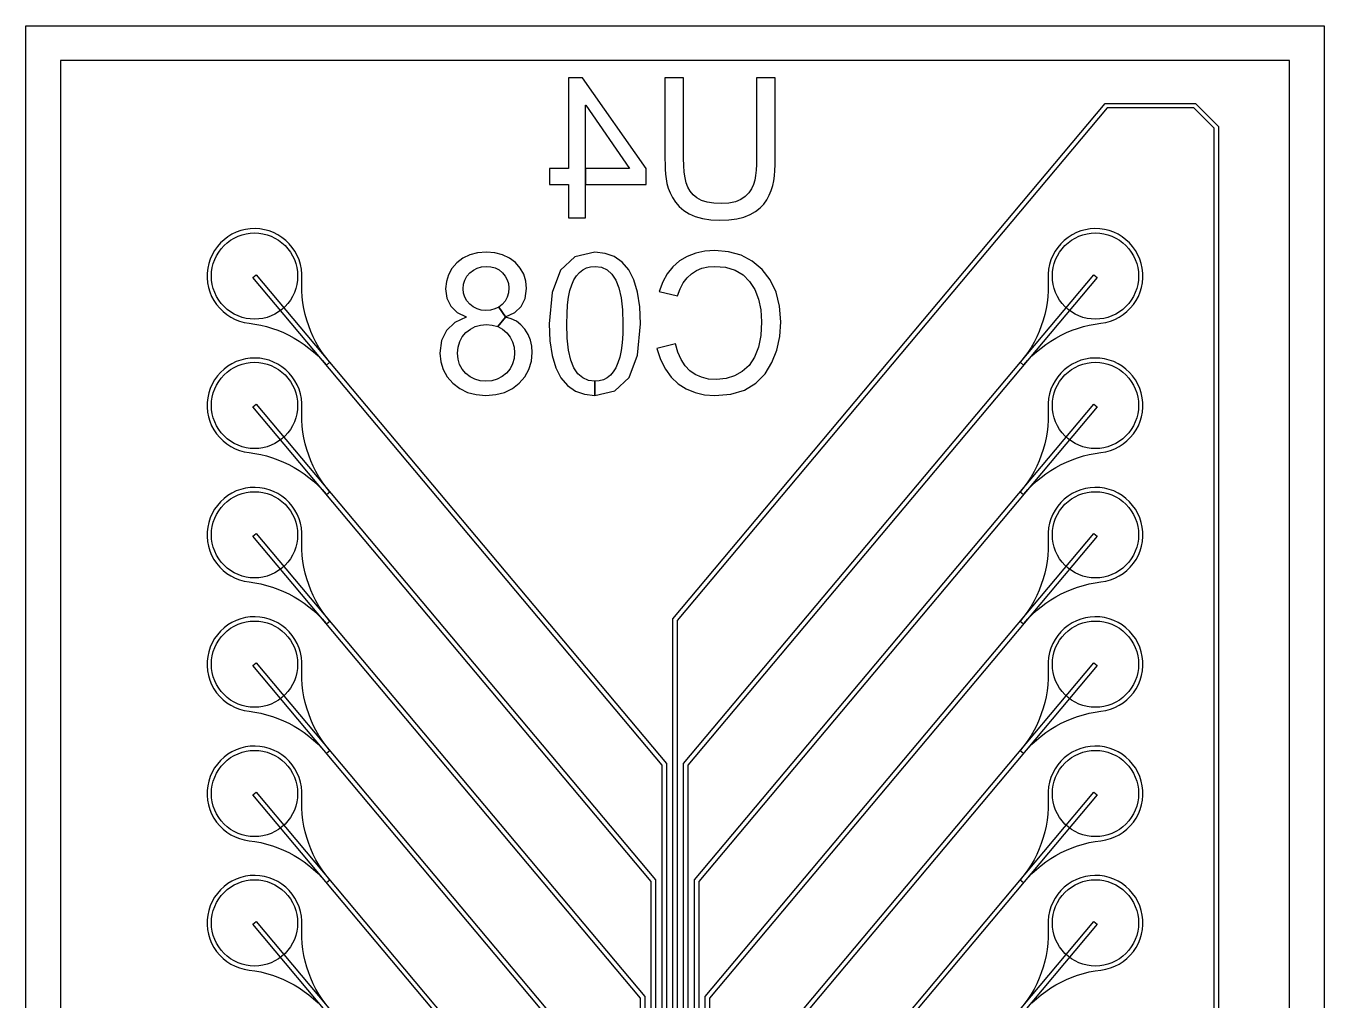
# Model space of a CAD drawing. Header units: metres. Extents: x -1805 to 1655, y -683 to 39617.
# Drawn here: x -1505 to 1505, y 37358 to 39617 of the extents above; entities that cross this region are included whole.
import ezdxf

# ---------------------------------------------------------------- set-up
doc = ezdxf.new("R2010")
doc.units = ezdxf.units.M
doc.layers.add('Etching', color=5, linetype='CONTINUOUS')
doc.layers.add('Metal', color=4, linetype='CONTINUOUS')

msp = doc.modelspace()

# ---------------------------------------------------------------- linework, layer by layer
at = {"layer": 'Etching'}
for points in [[(-1505, 32457.8), (-1505, 39616.5), (1505, 39616.5), (1505, 32452)], [(1425, 32386.5), (1425, 39536.5), (-1425, 39536.5), (-1425, 32386.5)]]:
    msp.add_lwpolyline(points, dxfattribs=at)
for points in [[(-891.9, 38981), (-897.7, 38973.1), (-904.3, 38965.8), (-911.6, 38959.2), (-919.4, 38953.4), (-927.9, 38948.3), (-936.7, 38944.1), (-946, 38940.8), (-955.5, 38938.4), (-965.2, 38937), (-975, 38936.5), (-984.8, 38937), (-994.5, 38938.4), (-1004, 38940.8), (-1013.3, 38944.1), (-1022.1, 38948.3), (-1030.6, 38953.4), (-1038.4, 38959.2), (-1045.7, 38965.8), (-1052.3, 38973.1), (-1058.1, 38981), (-1063.2, 38989.4), (-1067.4, 38998.2), (-1070.7, 39007.5), (-1073.1, 39017), (-1074.5, 39026.7), (-1075, 39036.5), (-1074.5, 39046.3), (-1073.1, 39056), (-1070.7, 39065.5), (-1067.4, 39074.8), (-1063.2, 39083.6), (-1058.1, 39092.1), (-1052.3, 39099.9), (-1045.7, 39107.2), (-1038.4, 39113.8), (-1030.6, 39119.7), (-1022.1, 39124.7), (-1013.3, 39128.9), (-1004, 39132.2), (-994.5, 39134.6), (-984.8, 39136), (-975, 39136.5), (-965.2, 39136), (-955.5, 39134.6), (-946, 39132.2), (-936.7, 39128.9), (-927.9, 39124.7), (-919.4, 39119.7), (-911.6, 39113.8), (-904.3, 39107.2), (-897.7, 39099.9), (-891.9, 39092.1), (-886.8, 39083.6), (-882.6, 39074.8), (-879.3, 39065.5), (-876.9, 39056), (-875.5, 39046.3), (-875, 39036.5), (-875.5, 39026.7), (-876.9, 39017), (-879.3, 39007.5), (-882.6, 38998.2), (-886.8, 38989.4), (-891.9, 38981)], [(1052.3, 38973.1), (1045.7, 38965.8), (1038.4, 38959.2), (1030.6, 38953.4), (1022.1, 38948.3), (1013.3, 38944.1), (1004, 38940.8), (994.5, 38938.4), (984.8, 38937), (975, 38936.5), (965.2, 38937), (955.5, 38938.4), (946, 38940.8), (936.7, 38944.1), (927.9, 38948.3), (919.4, 38953.4), (911.6, 38959.2), (904.3, 38965.8), (897.7, 38973.1), (891.9, 38981), (886.8, 38989.4), (882.6, 38998.2), (879.3, 39007.5), (876.9, 39017), (875.5, 39026.7), (875, 39036.5), (875.5, 39046.3), (876.9, 39056), (879.3, 39065.5), (882.6, 39074.8), (886.8, 39083.6), (891.9, 39092.1), (897.7, 39099.9), (904.3, 39107.2), (911.6, 39113.8), (919.4, 39119.7), (927.9, 39124.7), (936.7, 39128.9), (946, 39132.2), (955.5, 39134.6), (965.2, 39136), (975, 39136.5), (984.8, 39136), (994.5, 39134.6), (1004, 39132.2), (1013.3, 39128.9), (1022.1, 39124.7), (1030.6, 39119.7), (1038.4, 39113.8), (1045.7, 39107.2), (1052.3, 39099.9), (1058.1, 39092.1), (1063.2, 39083.6), (1067.4, 39074.8), (1070.7, 39065.5), (1073.1, 39056), (1074.5, 39046.3), (1075, 39036.5), (1074.5, 39026.7), (1073.1, 39017), (1070.7, 39007.5), (1067.4, 38998.2), (1063.2, 38989.4), (1058.1, 38981), (1052.3, 38973.1)], [(-891.9, 38681), (-897.7, 38673.1), (-904.3, 38665.8), (-911.6, 38659.2), (-919.4, 38653.4), (-927.9, 38648.3), (-936.7, 38644.1), (-946, 38640.8), (-955.5, 38638.4), (-965.2, 38637), (-975, 38636.5), (-984.8, 38637), (-994.5, 38638.4), (-1004, 38640.8), (-1013.3, 38644.1), (-1022.1, 38648.3), (-1030.6, 38653.4), (-1038.4, 38659.2), (-1045.7, 38665.8), (-1052.3, 38673.1), (-1058.1, 38681), (-1063.2, 38689.4), (-1067.4, 38698.2), (-1070.7, 38707.5), (-1073.1, 38717), (-1074.5, 38726.7), (-1075, 38736.5), (-1074.5, 38746.3), (-1073.1, 38756), (-1070.7, 38765.5), (-1067.4, 38774.8), (-1063.2, 38783.6), (-1058.1, 38792.1), (-1052.3, 38799.9), (-1045.7, 38807.2), (-1038.4, 38813.8), (-1030.6, 38819.7), (-1022.1, 38824.7), (-1013.3, 38828.9), (-1004, 38832.2), (-994.5, 38834.6), (-984.8, 38836), (-975, 38836.5), (-965.2, 38836), (-955.5, 38834.6), (-946, 38832.2), (-936.7, 38828.9), (-927.9, 38824.7), (-919.4, 38819.7), (-911.6, 38813.8), (-904.3, 38807.2), (-897.7, 38799.9), (-891.9, 38792.1), (-886.8, 38783.6), (-882.6, 38774.8), (-879.3, 38765.5), (-876.9, 38756), (-875.5, 38746.3), (-875, 38736.5), (-875.5, 38726.7), (-876.9, 38717), (-879.3, 38707.5), (-882.6, 38698.2), (-886.8, 38689.4), (-891.9, 38681)], [(1052.3, 38673.1), (1045.7, 38665.8), (1038.4, 38659.2), (1030.6, 38653.4), (1022.1, 38648.3), (1013.3, 38644.1), (1004, 38640.8), (994.5, 38638.4), (984.8, 38637), (975, 38636.5), (965.2, 38637), (955.5, 38638.4), (946, 38640.8), (936.7, 38644.1), (927.9, 38648.3), (919.4, 38653.4), (911.6, 38659.2), (904.3, 38665.8), (897.7, 38673.1), (891.9, 38681), (886.8, 38689.4), (882.6, 38698.2), (879.3, 38707.5), (876.9, 38717), (875.5, 38726.7), (875, 38736.5), (875.5, 38746.3), (876.9, 38756), (879.3, 38765.5), (882.6, 38774.8), (886.8, 38783.6), (891.9, 38792.1), (897.7, 38799.9), (904.3, 38807.2), (911.6, 38813.8), (919.4, 38819.7), (927.9, 38824.7), (936.7, 38828.9), (946, 38832.2), (955.5, 38834.6), (965.2, 38836), (975, 38836.5), (984.8, 38836), (994.5, 38834.6), (1004, 38832.2), (1013.3, 38828.9), (1022.1, 38824.7), (1030.6, 38819.7), (1038.4, 38813.8), (1045.7, 38807.2), (1052.3, 38799.9), (1058.1, 38792.1), (1063.2, 38783.6), (1067.4, 38774.8), (1070.7, 38765.5), (1073.1, 38756), (1074.5, 38746.3), (1075, 38736.5), (1074.5, 38726.7), (1073.1, 38717), (1070.7, 38707.5), (1067.4, 38698.2), (1063.2, 38689.4), (1058.1, 38681), (1052.3, 38673.1)], [(-891.9, 38381), (-897.7, 38373.1), (-904.3, 38365.8), (-911.6, 38359.2), (-919.4, 38353.4), (-927.9, 38348.3), (-936.7, 38344.1), (-946, 38340.8), (-955.5, 38338.4), (-965.2, 38337), (-975, 38336.5), (-984.8, 38337), (-994.5, 38338.4), (-1004, 38340.8), (-1013.3, 38344.1), (-1022.1, 38348.3), (-1030.6, 38353.4), (-1038.4, 38359.2), (-1045.7, 38365.8), (-1052.3, 38373.1), (-1058.1, 38381), (-1063.2, 38389.4), (-1067.4, 38398.2), (-1070.7, 38407.5), (-1073.1, 38417), (-1074.5, 38426.7), (-1075, 38436.5), (-1074.5, 38446.3), (-1073.1, 38456), (-1070.7, 38465.5), (-1067.4, 38474.8), (-1063.2, 38483.6), (-1058.1, 38492.1), (-1052.3, 38499.9), (-1045.7, 38507.2), (-1038.4, 38513.8), (-1030.6, 38519.7), (-1022.1, 38524.7), (-1013.3, 38528.9), (-1004, 38532.2), (-994.5, 38534.6), (-984.8, 38536), (-975, 38536.5), (-965.2, 38536), (-955.5, 38534.6), (-946, 38532.2), (-936.7, 38528.9), (-927.9, 38524.7), (-919.4, 38519.7), (-911.6, 38513.8), (-904.3, 38507.2), (-897.7, 38499.9), (-891.9, 38492.1), (-886.8, 38483.6), (-882.6, 38474.8), (-879.3, 38465.5), (-876.9, 38456), (-875.5, 38446.3), (-875, 38436.5), (-875.5, 38426.7), (-876.9, 38417), (-879.3, 38407.5), (-882.6, 38398.2), (-886.8, 38389.4), (-891.9, 38381)], [(1058.1, 38381), (1052.3, 38373.1), (1045.7, 38365.8), (1038.4, 38359.2), (1030.6, 38353.4), (1022.1, 38348.3), (1013.3, 38344.1), (1004, 38340.8), (994.5, 38338.4), (984.8, 38337), (975, 38336.5), (965.2, 38337), (955.5, 38338.4), (946, 38340.8), (936.7, 38344.1), (927.9, 38348.3), (919.4, 38353.4), (911.6, 38359.2), (904.3, 38365.8), (897.7, 38373.1), (891.9, 38381), (886.8, 38389.4), (882.6, 38398.2), (879.3, 38407.5), (876.9, 38417), (875.5, 38426.7), (875, 38436.5), (875.5, 38446.3), (876.9, 38456), (879.3, 38465.5), (882.6, 38474.8), (886.8, 38483.6), (891.9, 38492.1), (897.7, 38499.9), (904.3, 38507.2), (911.6, 38513.8), (919.4, 38519.7), (927.9, 38524.7), (936.7, 38528.9), (946, 38532.2), (955.5, 38534.6), (965.2, 38536), (975, 38536.5), (984.8, 38536), (994.5, 38534.6), (1004, 38532.2), (1013.3, 38528.9), (1022.1, 38524.7), (1030.6, 38519.7), (1038.4, 38513.8), (1045.7, 38507.2), (1052.3, 38499.9), (1058.1, 38492.1), (1063.2, 38483.6), (1067.4, 38474.8), (1070.7, 38465.5), (1073.1, 38456), (1074.5, 38446.3), (1075, 38436.5), (1074.5, 38426.7), (1073.1, 38417), (1070.7, 38407.5), (1067.4, 38398.2), (1063.2, 38389.4), (1058.1, 38381)], [(-891.9, 38081), (-897.7, 38073.1), (-904.3, 38065.8), (-911.6, 38059.2), (-919.4, 38053.4), (-927.9, 38048.3), (-936.7, 38044.1), (-946, 38040.8), (-955.5, 38038.4), (-965.2, 38037), (-975, 38036.5), (-984.8, 38037), (-994.5, 38038.4), (-1004, 38040.8), (-1013.3, 38044.1), (-1022.1, 38048.3), (-1030.6, 38053.4), (-1038.4, 38059.2), (-1045.7, 38065.8), (-1052.3, 38073.1), (-1058.1, 38081), (-1063.2, 38089.4), (-1067.4, 38098.2), (-1070.7, 38107.5), (-1073.1, 38117), (-1074.5, 38126.7), (-1075, 38136.5), (-1074.5, 38146.3), (-1073.1, 38156), (-1070.7, 38165.5), (-1067.4, 38174.8), (-1063.2, 38183.6), (-1058.1, 38192.1), (-1052.3, 38199.9), (-1045.7, 38207.2), (-1038.4, 38213.8), (-1030.6, 38219.7), (-1022.1, 38224.7), (-1013.3, 38228.9), (-1004, 38232.2), (-994.5, 38234.6), (-984.8, 38236), (-975, 38236.5), (-965.2, 38236), (-955.5, 38234.6), (-946, 38232.2), (-936.7, 38228.9), (-927.9, 38224.7), (-919.4, 38219.7), (-911.6, 38213.8), (-904.3, 38207.2), (-897.7, 38199.9), (-891.9, 38192.1), (-886.8, 38183.6), (-882.6, 38174.8), (-879.3, 38165.5), (-876.9, 38156), (-875.5, 38146.3), (-875, 38136.5), (-875.5, 38126.7), (-876.9, 38117), (-879.3, 38107.5), (-882.6, 38098.2), (-886.8, 38089.4), (-891.9, 38081)], [(1058.1, 38081), (1052.3, 38073.1), (1045.7, 38065.8), (1038.4, 38059.2), (1030.6, 38053.4), (1022.1, 38048.3), (1013.3, 38044.1), (1004, 38040.8), (994.5, 38038.4), (984.8, 38037), (975, 38036.5), (965.2, 38037), (955.5, 38038.4), (946, 38040.8), (936.7, 38044.1), (927.9, 38048.3), (919.4, 38053.4), (911.6, 38059.2), (904.3, 38065.8), (897.7, 38073.1), (891.9, 38081), (886.8, 38089.4), (882.6, 38098.2), (879.3, 38107.5), (876.9, 38117), (875.5, 38126.7), (875, 38136.5), (875.5, 38146.3), (876.9, 38156), (879.3, 38165.5), (882.6, 38174.8), (886.8, 38183.6), (891.9, 38192.1), (897.7, 38199.9), (904.3, 38207.2), (911.6, 38213.8), (919.4, 38219.7), (927.9, 38224.7), (936.7, 38228.9), (946, 38232.2), (955.5, 38234.6), (965.2, 38236), (975, 38236.5), (984.8, 38236), (994.5, 38234.6), (1004, 38232.2), (1013.3, 38228.9), (1022.1, 38224.7), (1030.6, 38219.7), (1038.4, 38213.8), (1045.7, 38207.2), (1052.3, 38199.9), (1058.1, 38192.1), (1063.2, 38183.6), (1067.4, 38174.8), (1070.7, 38165.5), (1073.1, 38156), (1074.5, 38146.3), (1075, 38136.5), (1074.5, 38126.7), (1073.1, 38117), (1070.7, 38107.5), (1067.4, 38098.2), (1063.2, 38089.4), (1058.1, 38081)], [(-891.9, 37781), (-897.7, 37773.1), (-904.3, 37765.8), (-911.6, 37759.2), (-919.4, 37753.4), (-927.9, 37748.3), (-936.7, 37744.1), (-946, 37740.8), (-955.5, 37738.4), (-965.2, 37737), (-975, 37736.5), (-984.8, 37737), (-994.5, 37738.4), (-1004, 37740.8), (-1013.3, 37744.1), (-1022.1, 37748.3), (-1030.6, 37753.4), (-1038.4, 37759.2), (-1045.7, 37765.8), (-1052.3, 37773.1), (-1058.1, 37781), (-1063.2, 37789.4), (-1067.4, 37798.2), (-1070.7, 37807.5), (-1073.1, 37817), (-1074.5, 37826.7), (-1075, 37836.5), (-1074.5, 37846.3), (-1073.1, 37856), (-1070.7, 37865.5), (-1067.4, 37874.8), (-1063.2, 37883.6), (-1058.1, 37892.1), (-1052.3, 37899.9), (-1045.7, 37907.2), (-1038.4, 37913.8), (-1030.6, 37919.7), (-1022.1, 37924.7), (-1013.3, 37928.9), (-1004, 37932.2), (-994.5, 37934.6), (-984.8, 37936), (-975, 37936.5), (-965.2, 37936), (-955.5, 37934.6), (-946, 37932.2), (-936.7, 37928.9), (-927.9, 37924.7), (-919.4, 37919.7), (-911.6, 37913.8), (-904.3, 37907.2), (-897.7, 37899.9), (-891.9, 37892.1), (-886.8, 37883.6), (-882.6, 37874.8), (-879.3, 37865.5), (-876.9, 37856), (-875.5, 37846.3), (-875, 37836.5), (-875.5, 37826.7), (-876.9, 37817), (-879.3, 37807.5), (-882.6, 37798.2), (-886.8, 37789.4), (-891.9, 37781)], [(1058.1, 37781), (1052.3, 37773.1), (1045.7, 37765.8), (1038.4, 37759.2), (1030.6, 37753.4), (1022.1, 37748.3), (1013.3, 37744.1), (1004, 37740.8), (994.5, 37738.4), (984.8, 37737), (975, 37736.5), (965.2, 37737), (955.5, 37738.4), (946, 37740.8), (936.7, 37744.1), (927.9, 37748.3), (919.4, 37753.4), (911.6, 37759.2), (904.3, 37765.8), (897.7, 37773.1), (891.9, 37781), (886.8, 37789.4), (882.6, 37798.2), (879.3, 37807.5), (876.9, 37817), (875.5, 37826.7), (875, 37836.5), (875.5, 37846.3), (876.9, 37856), (879.3, 37865.5), (882.6, 37874.8), (886.8, 37883.6), (891.9, 37892.1), (897.7, 37899.9), (904.3, 37907.2), (911.6, 37913.8), (919.4, 37919.7), (927.9, 37924.7), (936.7, 37928.9), (946, 37932.2), (955.5, 37934.6), (965.2, 37936), (975, 37936.5), (984.8, 37936), (994.5, 37934.6), (1004, 37932.2), (1013.3, 37928.9), (1022.1, 37924.7), (1030.6, 37919.7), (1038.4, 37913.8), (1045.7, 37907.2), (1052.3, 37899.9), (1058.1, 37892.1), (1063.2, 37883.6), (1067.4, 37874.8), (1070.7, 37865.5), (1073.1, 37856), (1074.5, 37846.3), (1075, 37836.5), (1074.5, 37826.7), (1073.1, 37817), (1070.7, 37807.5), (1067.4, 37798.2), (1063.2, 37789.4), (1058.1, 37781)], [(-891.9, 37481), (-897.7, 37473.1), (-904.3, 37465.8), (-911.6, 37459.2), (-919.4, 37453.4), (-927.9, 37448.3), (-936.7, 37444.1), (-946, 37440.8), (-955.5, 37438.4), (-965.2, 37437), (-975, 37436.5), (-984.8, 37437), (-994.5, 37438.4), (-1004, 37440.8), (-1013.3, 37444.1), (-1022.1, 37448.3), (-1030.6, 37453.4), (-1038.4, 37459.2), (-1045.7, 37465.8), (-1052.3, 37473.1), (-1058.1, 37481), (-1063.2, 37489.4), (-1067.4, 37498.2), (-1070.7, 37507.5), (-1073.1, 37517), (-1074.5, 37526.7), (-1075, 37536.5), (-1074.5, 37546.3), (-1073.1, 37556), (-1070.7, 37565.5), (-1067.4, 37574.8), (-1063.2, 37583.6), (-1058.1, 37592.1), (-1052.3, 37599.9), (-1045.7, 37607.2), (-1038.4, 37613.8), (-1030.6, 37619.7), (-1022.1, 37624.7), (-1013.3, 37628.9), (-1004, 37632.2), (-994.5, 37634.6), (-984.8, 37636), (-975, 37636.5), (-965.2, 37636), (-955.5, 37634.6), (-946, 37632.2), (-936.7, 37628.9), (-927.9, 37624.7), (-919.4, 37619.7), (-911.6, 37613.8), (-904.3, 37607.2), (-897.7, 37599.9), (-891.9, 37592.1), (-886.8, 37583.6), (-882.6, 37574.8), (-879.3, 37565.5), (-876.9, 37556), (-875.5, 37546.3), (-875, 37536.5), (-875.5, 37526.7), (-876.9, 37517), (-879.3, 37507.5), (-882.6, 37498.2), (-886.8, 37489.4), (-891.9, 37481)], [(1058.1, 37481), (1052.3, 37473.1), (1045.7, 37465.8), (1038.4, 37459.2), (1030.6, 37453.4), (1022.1, 37448.3), (1013.3, 37444.1), (1004, 37440.8), (994.5, 37438.4), (984.8, 37437), (975, 37436.5), (965.2, 37437), (955.5, 37438.4), (946, 37440.8), (936.7, 37444.1), (927.9, 37448.3), (919.4, 37453.4), (911.6, 37459.2), (904.3, 37465.8), (897.7, 37473.1), (891.9, 37481), (886.8, 37489.4), (882.6, 37498.2), (879.3, 37507.5), (876.9, 37517), (875.5, 37526.7), (875, 37536.5), (875.5, 37546.3), (876.9, 37556), (879.3, 37565.5), (882.6, 37574.8), (886.8, 37583.6), (891.9, 37592.1), (897.7, 37599.9), (904.3, 37607.2), (911.6, 37613.8), (919.4, 37619.7), (927.9, 37624.7), (936.7, 37628.9), (946, 37632.2), (955.5, 37634.6), (965.2, 37636), (975, 37636.5), (984.8, 37636), (994.5, 37634.6), (1004, 37632.2), (1013.3, 37628.9), (1022.1, 37624.7), (1030.6, 37619.7), (1038.4, 37613.8), (1045.7, 37607.2), (1052.3, 37599.9), (1058.1, 37592.1), (1063.2, 37583.6), (1067.4, 37574.8), (1070.7, 37565.5), (1073.1, 37556), (1074.5, 37546.3), (1075, 37536.5), (1074.5, 37526.7), (1073.1, 37517), (1070.7, 37507.5), (1067.4, 37498.2), (1063.2, 37489.4), (1058.1, 37481)]]:
    msp.add_lwpolyline(points, close=True, dxfattribs=at)
at = {"layer": 'Metal'}
for points in [[(-66.5, 39249.1), (-66.5, 39285.9), (-214.4, 39496.5), (-247.2, 39496.5), (-247.2, 39285.9), (-291.1, 39285.9), (-291.1, 39249.1), (-247.2, 39249.1), (-247.2, 39171.5), (-207.3, 39171.5), (-207.3, 39249.1), (-207.3, 39285.9), (-207.3, 39432.7), (-206.4, 39432.7), (-105.6, 39285.9), (-207.3, 39285.9), (-207.3, 39249.1), (-66.5, 39249.1)], [(-18.6, 39251.5), (-15.5, 39240.6), (-11.3, 39229.6), (-5.9, 39218.4), (1, 39207.6), (9.7, 39197.8), (20.2, 39188.9), (32.7, 39180.9), (47.1, 39174.4), (63.8, 39169.7), (82.8, 39166.9), (103.9, 39166), (124.6, 39166.8), (143.2, 39169.3), (159.6, 39173.4), (174, 39179.3), (186.4, 39186.4), (197.1, 39194.5), (205.9, 39203.6), (213, 39213.6), (218.7, 39224.3), (223.2, 39235.1), (226.6, 39246.2), (228.9, 39257.5), (230.4, 39269.3), (231.4, 39281.7), (232.1, 39294.8), (232.3, 39308.5), (232.3, 39496.5), (189.3, 39496.5), (189.3, 39309.2), (189, 39295.1), (188.2, 39281.9), (186.9, 39269.8), (185.1, 39258.7), (182.1, 39248.5), (177.4, 39238.8), (171, 39229.7), (162.9, 39221.2), (152.7, 39214), (140.1, 39208.9), (125, 39205.8), (107.5, 39204.8), (89.7, 39205.6), (74.3, 39208), (61.2, 39212.1), (50.5, 39217.8), (41.8, 39224.9), (34.8, 39233.1), (29.4, 39242.4), (25.7, 39252.8), (23.2, 39264.5), (21.4, 39277.8), (20.3, 39292.7), (19.9, 39309.2), (19.9, 39496.5), (-23.3, 39496.5), (-23.3, 39308.5), (-23.1, 39296.2), (-22.6, 39284.4), (-21.7, 39273.1), (-20.5, 39262.2), (-18.6, 39251.5)], [(-2, 9148.2), (-2, 9349.2), (-5, 11349.2), (-5, 38241.6), (997.7, 39436.5), (1207.1, 39436.5), (1260, 39383.6), (1260, 29444.4), (1247.1, 29431.5), (975, 29431.5), (975, 29441.5), (1242.9, 29441.5), (1250, 29448.6), (1250, 39379.4), (1202.9, 39426.5), (1002.3, 39426.5), (5, 38237.9), (5, 11349.2), (2, 9349.2), (2, 9148.2)], [(-800.7, 38836.5), (-801.3, 38837.3), (-810, 38848.1), (-818, 38859.4), (-825.6, 38871.1), (-832.5, 38883.1), (-838.8, 38895.4), (-844.4, 38908.1), (-849.4, 38921), (-853.8, 38934.2), (-857.5, 38947.6), (-860.5, 38961.1), (-862.8, 38974.8), (-864.5, 38988.5), (-865.4, 39002.4), (-865.6, 39016.2), (-865.2, 39030.1), (-865.1, 39041.2), (-866.1, 39052.3), (-868.3, 39063.2), (-871.5, 39073.9), (-875.8, 39084.1), (-881.2, 39093.9), (-887.4, 39103.1), (-894.6, 39111.6), (-902.6, 39119.3), (-911.3, 39126.2), (-920.7, 39132.2), (-930.7, 39137.2), (-941.1, 39141.1), (-951.8, 39144), (-962.8, 39145.8), (-973.9, 39146.5), (-985, 39146.1), (-996, 39144.5), (-1006.8, 39141.8), (-1017.3, 39138.1), (-1027.3, 39133.3), (-1036.8, 39127.5), (-1045.7, 39120.8), (-1053.9, 39113.2), (-1061.2, 39104.8), (-1067.7, 39095.8), (-1073.2, 39086.1), (-1077.7, 39076), (-1081.1, 39065.4), (-1083.5, 39054.5), (-1084.8, 39043.5), (-1084.9, 39032.3), (-1083.9, 39021.2), (-1081.8, 39010.3), (-1078.6, 38999.7), (-1074.4, 38989.4), (-1069.1, 38979.6), (-1062.9, 38970.4), (-1055.8, 38961.8), (-1047.8, 38954.1), (-1039.1, 38947.1), (-1029.7, 38941.1), (-1019.8, 38936.1), (-1009.5, 38932), (-998.7, 38929.1), (-987.8, 38927.2), (-974, 38925.3), (-960.4, 38922.7), (-947, 38919.3), (-933.7, 38915.3), (-920.6, 38910.7), (-907.8, 38905.3), (-895.3, 38899.4), (-883.1, 38892.8), (-871.2, 38885.6), (-859.7, 38877.8), (-848.7, 38869.5), (-838, 38860.6), (-827.8, 38851.2), (-818.2, 38841.3), (-809, 38830.9), (-808.3, 38830.1), (-800.7, 38836.5)], [(808.3, 38830.1), (809, 38830.9), (818.2, 38841.3), (827.8, 38851.2), (838, 38860.6), (848.7, 38869.5), (859.7, 38877.8), (871.2, 38885.6), (883.1, 38892.8), (895.3, 38899.4), (907.8, 38905.3), (920.6, 38910.7), (933.7, 38915.3), (947, 38919.3), (960.4, 38922.7), (974, 38925.3), (987.8, 38927.2), (998.7, 38929.1), (1009.5, 38932), (1019.8, 38936.1), (1029.7, 38941.1), (1039.1, 38947.1), (1047.8, 38954.1), (1055.8, 38961.8), (1062.9, 38970.4), (1069.1, 38979.6), (1074.4, 38989.4), (1078.6, 38999.7), (1081.8, 39010.3), (1083.9, 39021.2), (1084.9, 39032.3), (1084.8, 39043.5), (1083.5, 39054.5), (1081.1, 39065.4), (1077.7, 39076), (1073.2, 39086.1), (1067.7, 39095.8), (1061.2, 39104.8), (1053.9, 39113.2), (1045.7, 39120.8), (1036.8, 39127.5), (1027.3, 39133.3), (1017.3, 39138.1), (1006.8, 39141.8), (996, 39144.5), (985, 39146.1), (973.9, 39146.5), (962.8, 39145.8), (951.8, 39144), (941.1, 39141.1), (930.7, 39137.2), (920.7, 39132.2), (911.3, 39126.2), (902.6, 39119.3), (894.6, 39111.6), (887.4, 39103.1), (881.2, 39093.9), (875.8, 39084.1), (871.5, 39073.9), (868.3, 39063.2), (866.1, 39052.3), (865.1, 39041.2), (865.2, 39030.1), (865.6, 39016.2), (865.4, 39002.4), (864.5, 38988.5), (862.8, 38974.8), (860.5, 38961.1), (857.5, 38947.6), (853.8, 38934.2), (849.4, 38921), (844.4, 38908.1), (838.8, 38895.4), (832.5, 38883.1), (825.6, 38871.1), (818, 38859.4), (810, 38848.1), (801.3, 38837.3), (800.7, 38836.5), (808.3, 38830.1)], [(-529.9, 38910.5), (-541.4, 38887), (-545.2, 38857.9), (-543.3, 38837.8), (-537.7, 38819.5), (-528.3, 38802.8), (-515.2, 38787.9), (-499.2, 38775.6), (-481, 38766.8), (-460.7, 38761.5), (-438.3, 38759.7), (-415.7, 38761.5), (-395.3, 38766.8), (-377.1, 38775.7), (-361.1, 38788.1), (-348, 38803.2), (-338.7, 38820.1), (-333.1, 38838.8), (-331.2, 38859.3), (-332.3, 38874.2), (-335.4, 38888.1), (-340.6, 38901.1), (-348, 38913.1), (-357.1, 38923.5), (-367.6, 38931.6), (-379.6, 38937.5), (-393.1, 38941.1), (-411.1, 38919.4), (-400, 38913.4), (-390.2, 38905), (-382.2, 38895), (-376.6, 38883.9), (-373.2, 38871.8), (-372, 38858.8), (-373.2, 38845.3), (-376.7, 38832.9), (-382.6, 38821.7), (-390.8, 38811.6), (-400.8, 38803.3), (-412, 38797.3), (-424.5, 38793.7), (-438.3, 38792.5), (-451.8, 38793.7), (-464.1, 38797.1), (-475.3, 38802.8), (-485.3, 38810.7), (-493.6, 38820.5), (-499.4, 38831.6), (-503, 38844.1), (-504.2, 38857.9), (-502.9, 38871.8), (-499.3, 38884.4), (-493.2, 38895.6), (-484.8, 38905.6), (-474.5, 38913.7), (-463.2, 38919.6), (-450.9, 38923), (-437.4, 38924.2), (-423.6, 38923), (-411.1, 38919.4), (-393.1, 38941.1), (-393.1, 38941.9), (-408.7, 38964.7), (-417.7, 38960.3), (-427.6, 38957.7), (-438.3, 38956.8), (-449.1, 38957.7), (-458.9, 38960.4), (-467.8, 38964.8), (-475.9, 38971.1), (-482.5, 38978.7), (-487.3, 38987.2), (-490.1, 38996.6), (-491.1, 39006.9), (-490.1, 39017.4), (-487.2, 39027.1), (-482.4, 39036), (-475.7, 39043.9), (-467.5, 39050.5), (-458.5, 39055.2), (-448.6, 39058.1), (-437.9, 39059), (-426.9, 39058.1), (-417, 39055.3), (-408.1, 39050.6), (-400.2, 39044.1), (-393.7, 39036.4), (-389, 39028), (-386.3, 39018.9), (-385.3, 39009.1), (-386.3, 38997.7), (-389.1, 38987.5), (-393.9, 38978.5), (-400.6, 38970.9), (-408.7, 38964.7), (-393.1, 38941.9), (-371.7, 38951.7), (-356.5, 38965.9), (-347.4, 38984.6), (-344.3, 39007.8), (-345.9, 39025), (-350.7, 39040.7), (-358.8, 39055), (-370, 39067.8), (-383.9, 39078.3), (-399.7, 39085.8), (-417.6, 39090.3), (-437.4, 39091.8), (-457.6, 39090.3), (-475.7, 39085.6), (-491.8, 39077.8), (-505.8, 39067), (-517.2, 39053.9), (-525.4, 39039.5), (-530.2, 39023.9), (-531.9, 39006.9), (-528.9, 38984.9), (-519.9, 38966.7), (-505.1, 38952.4), (-484.2, 38941.9), (-484.2, 38941.1), (-510.9, 38928.5), (-529.9, 38910.5)], [(-291.8, 38925.5), (-290.1, 38886.2), (-284.9, 38852.3), (-276.4, 38823.8), (-264.4, 38800.6), (-249.2, 38782.7), (-231.1, 38769.9), (-209.9, 38762.3), (-185.8, 38759.7), (-185.8, 38792.5), (-200.9, 38794.5), (-214, 38800.3), (-225.2, 38810), (-234.4, 38823.7), (-241.5, 38841.7), (-246.7, 38864.7), (-249.7, 38892.7), (-250.8, 38925.5), (-250.3, 38948.8), (-249, 38969.5), (-246.7, 38987.6), (-243.6, 39003), (-239.5, 39016.3), (-234.5, 39027.7), (-228.6, 39037.3), (-221.8, 39045.1), (-214.1, 39051.2), (-205.5, 39055.5), (-195.9, 39058.1), (-185.4, 39059), (-170.3, 39057), (-157.2, 39051.1), (-146.1, 39041.2), (-137, 39027.3), (-130, 39009), (-124.9, 38986), (-121.9, 38958.2), (-120.8, 38925.5), (-121.3, 38902.5), (-122.7, 38882), (-125, 38864.1), (-128.2, 38848.6), (-132.3, 38835.3), (-137.3, 38823.9), (-143.1, 38814.2), (-149.9, 38806.4), (-157.5, 38800.3), (-166.1, 38796), (-175.5, 38793.4), (-185.8, 38792.5), (-185.8, 38759.7), (-139.5, 38770.1), (-106.5, 38801.2), (-86.7, 38853), (-80.1, 38925.5), (-81.8, 38964.9), (-86.9, 38998.8), (-95.5, 39027.4), (-107.4, 39050.7), (-122.6, 39068.7), (-140.7, 39081.5), (-161.8, 39089.2), (-185.8, 39091.8), (-232.2, 39081.4), (-265.3, 39050.2), (-285.1, 38998.3), (-291.8, 38925.5)], [(7.6, 38786.7), (26.2, 38774.9), (46.5, 38766.4), (68.6, 38761.4), (92.4, 38759.7), (129.6, 38762.8), (161.4, 38772.2), (187.8, 38787.8), (208.7, 38809.7), (224.7, 38836), (236, 38864.8), (242.9, 38896.1), (245.2, 38930), (242.5, 38966.8), (234.4, 38999.3), (221, 39027.7), (202.3, 39051.8), (179.3, 39071), (153.2, 39084.8), (124.1, 39093), (92, 39095.8), (69.1, 39094.3), (48, 39089.8), (28.5, 39082.2), (10.8, 39071.6), (-4.8, 39058.2), (-17.8, 39041.9), (-28.4, 39022.8), (-36.4, 39000.9), (5.7, 38990.9), (11.8, 39006.8), (19.2, 39020.6), (27.9, 39032.3), (38.1, 39041.9), (49.6, 39049.4), (62.5, 39054.7), (76.8, 39057.9), (92.4, 39059), (117.4, 39056.8), (139.2, 39050.3), (157.8, 39039.4), (173.1, 39024.1), (185.1, 39005.1), (193.7, 38983.2), (198.9, 38958.3), (200.6, 38930.4), (198.8, 38898.7), (193.4, 38871.3), (184.3, 38848.2), (171.7, 38829.5), (156.1, 38815.1), (138.3, 38804.8), (118.4, 38798.6), (96.2, 38796.5), (78, 38797.8), (61.6, 38801.7), (47, 38808.1), (34.2, 38817.1), (23.2, 38828.7), (14, 38843), (6.5, 38859.8), (0.9, 38879.2), (-41.9, 38868.3), (-33.5, 38842.7), (-22.4, 38820.5), (-8.7, 38801.9), (7.6, 38786.7)], [(-30, 9148.7), (-30, 9349.7), (-30, 11349.7), (-30, 37902.5), (-978.8, 39033.3), (-971.2, 39039.7), (-20, 37906.2), (-20, 11349.7), (-28, 9349.7), (-28, 9148.7)], [(28, 9148.7), (28, 9349.7), (20, 11349.7), (20, 37906.2), (971.2, 39039.7), (978.8, 39033.3), (30, 37902.5), (30, 11349.7), (30, 9349.7), (30, 9148.7)], [(-800.7, 38536.5), (-801.3, 38537.3), (-810, 38548.1), (-818, 38559.4), (-825.6, 38571.1), (-832.5, 38583.1), (-838.8, 38595.4), (-844.4, 38608.1), (-849.4, 38621), (-853.8, 38634.2), (-857.5, 38647.6), (-860.5, 38661.1), (-862.8, 38674.8), (-864.5, 38688.5), (-865.4, 38702.4), (-865.6, 38716.2), (-865.2, 38730.1), (-865.1, 38741.2), (-866.1, 38752.3), (-868.3, 38763.2), (-871.5, 38773.9), (-875.8, 38784.1), (-881.2, 38793.9), (-887.4, 38803.1), (-894.6, 38811.6), (-902.6, 38819.3), (-911.3, 38826.2), (-920.7, 38832.2), (-930.7, 38837.2), (-941.1, 38841.1), (-951.8, 38844), (-962.8, 38845.8), (-973.9, 38846.5), (-985, 38846.1), (-996, 38844.5), (-1006.8, 38841.8), (-1017.3, 38838.1), (-1027.3, 38833.3), (-1036.8, 38827.5), (-1045.7, 38820.8), (-1053.9, 38813.2), (-1061.2, 38804.8), (-1067.7, 38795.8), (-1073.2, 38786.1), (-1077.7, 38776), (-1081.1, 38765.4), (-1083.5, 38754.5), (-1084.8, 38743.5), (-1084.9, 38732.3), (-1083.9, 38721.2), (-1081.8, 38710.3), (-1078.6, 38699.7), (-1074.4, 38689.4), (-1069.1, 38679.6), (-1062.9, 38670.4), (-1055.8, 38661.8), (-1047.8, 38654.1), (-1039.1, 38647.1), (-1029.7, 38641.1), (-1019.8, 38636.1), (-1009.5, 38632), (-998.7, 38629.1), (-987.8, 38627.2), (-974, 38625.3), (-960.4, 38622.7), (-947, 38619.3), (-933.7, 38615.3), (-920.6, 38610.7), (-907.8, 38605.3), (-895.3, 38599.4), (-883.1, 38592.8), (-871.2, 38585.6), (-859.7, 38577.8), (-848.7, 38569.5), (-838, 38560.6), (-827.8, 38551.2), (-818.2, 38541.3), (-809, 38530.9), (-808.3, 38530.1), (-800.7, 38536.5)], [(808.3, 38530.1), (809, 38530.9), (818.2, 38541.3), (827.8, 38551.2), (838, 38560.6), (848.7, 38569.5), (859.7, 38577.8), (871.2, 38585.6), (883.1, 38592.8), (895.3, 38599.4), (907.8, 38605.3), (920.6, 38610.7), (933.7, 38615.3), (947, 38619.3), (960.4, 38622.7), (974, 38625.3), (987.8, 38627.2), (998.7, 38629.1), (1009.5, 38632), (1019.8, 38636.1), (1029.7, 38641.1), (1039.1, 38647.1), (1047.8, 38654.1), (1055.8, 38661.8), (1062.9, 38670.4), (1069.1, 38679.6), (1074.4, 38689.4), (1078.6, 38699.7), (1081.8, 38710.3), (1083.9, 38721.2), (1084.9, 38732.3), (1084.8, 38743.5), (1083.5, 38754.5), (1081.1, 38765.4), (1077.7, 38776), (1073.2, 38786.1), (1067.7, 38795.8), (1061.2, 38804.8), (1053.9, 38813.2), (1045.7, 38820.8), (1036.8, 38827.5), (1027.3, 38833.3), (1017.3, 38838.1), (1006.8, 38841.8), (996, 38844.5), (985, 38846.1), (973.9, 38846.5), (962.8, 38845.8), (951.8, 38844), (941.1, 38841.1), (930.7, 38837.2), (920.7, 38832.2), (911.3, 38826.2), (902.6, 38819.3), (894.6, 38811.6), (887.4, 38803.1), (881.2, 38793.9), (875.8, 38784.1), (871.5, 38773.9), (868.3, 38763.2), (866.1, 38752.3), (865.1, 38741.2), (865.2, 38730.1), (865.6, 38716.2), (865.4, 38702.4), (864.5, 38688.5), (862.8, 38674.8), (860.5, 38661.1), (857.5, 38647.6), (853.8, 38634.2), (849.4, 38621), (844.4, 38608.1), (838.8, 38595.4), (832.5, 38583.1), (825.6, 38571.1), (818, 38559.4), (810, 38548.1), (801.3, 38537.3), (800.7, 38536.5), (808.3, 38530.1)], [(-54, 9149.7), (-54, 9350.7), (-55, 11350.7), (-55, 37632.3), (-978.8, 38733.3), (-971.2, 38739.7), (-45, 37636), (-45, 11350.7), (-52, 9350.7), (-52, 9149.7)], [(52, 9149.7), (52, 9350.7), (45, 11350.7), (45, 37636), (971.2, 38739.7), (978.8, 38733.3), (55, 37632.3), (55, 11350.7), (54, 9350.7), (54, 9149.7)], [(-800.7, 38236.5), (-801.3, 38237.3), (-810, 38248.1), (-818, 38259.4), (-825.6, 38271.1), (-832.5, 38283.1), (-838.8, 38295.4), (-844.4, 38308.1), (-849.4, 38321), (-853.8, 38334.2), (-857.5, 38347.6), (-860.5, 38361.1), (-862.8, 38374.8), (-864.5, 38388.5), (-865.4, 38402.4), (-865.6, 38416.2), (-865.2, 38430.1), (-865.1, 38441.2), (-866.1, 38452.3), (-868.3, 38463.2), (-871.5, 38473.9), (-875.8, 38484.1), (-881.2, 38493.9), (-887.4, 38503.1), (-894.6, 38511.6), (-902.6, 38519.3), (-911.3, 38526.2), (-920.7, 38532.2), (-930.7, 38537.2), (-941.1, 38541.1), (-951.8, 38544), (-962.8, 38545.8), (-973.9, 38546.5), (-985, 38546.1), (-996, 38544.5), (-1006.8, 38541.8), (-1017.3, 38538.1), (-1027.3, 38533.3), (-1036.8, 38527.5), (-1045.7, 38520.8), (-1053.9, 38513.2), (-1061.2, 38504.8), (-1067.7, 38495.8), (-1073.2, 38486.1), (-1077.7, 38476), (-1081.1, 38465.4), (-1083.5, 38454.5), (-1084.8, 38443.5), (-1084.9, 38432.3), (-1083.9, 38421.2), (-1081.8, 38410.3), (-1078.6, 38399.7), (-1074.4, 38389.4), (-1069.1, 38379.6), (-1062.9, 38370.4), (-1055.8, 38361.8), (-1047.8, 38354.1), (-1039.1, 38347.1), (-1029.7, 38341.1), (-1019.8, 38336.1), (-1009.5, 38332), (-998.7, 38329.1), (-987.8, 38327.2), (-974, 38325.3), (-960.4, 38322.7), (-947, 38319.3), (-933.7, 38315.3), (-920.6, 38310.7), (-907.8, 38305.3), (-895.3, 38299.4), (-883.1, 38292.8), (-871.2, 38285.6), (-859.7, 38277.8), (-848.7, 38269.5), (-838, 38260.6), (-827.8, 38251.2), (-818.2, 38241.3), (-809, 38230.9), (-808.3, 38230.1), (-800.7, 38236.5)], [(808.3, 38230.1), (809, 38230.9), (818.2, 38241.3), (827.8, 38251.2), (838, 38260.6), (848.7, 38269.5), (859.7, 38277.8), (871.2, 38285.6), (883.1, 38292.8), (895.3, 38299.4), (907.8, 38305.3), (920.6, 38310.7), (933.7, 38315.3), (947, 38319.3), (960.4, 38322.7), (974, 38325.3), (987.8, 38327.2), (998.7, 38329.1), (1009.5, 38332), (1019.8, 38336.1), (1029.7, 38341.1), (1039.1, 38347.1), (1047.8, 38354.1), (1055.8, 38361.8), (1062.9, 38370.4), (1069.1, 38379.6), (1074.4, 38389.4), (1078.6, 38399.7), (1081.8, 38410.3), (1083.9, 38421.2), (1084.9, 38432.3), (1084.8, 38443.5), (1083.5, 38454.5), (1081.1, 38465.4), (1077.7, 38476), (1073.2, 38486.1), (1067.7, 38495.8), (1061.2, 38504.8), (1053.9, 38513.2), (1045.7, 38520.8), (1036.8, 38527.5), (1027.3, 38533.3), (1017.3, 38538.1), (1006.8, 38541.8), (996, 38544.5), (985, 38546.1), (973.9, 38546.5), (962.8, 38545.8), (951.8, 38544), (941.1, 38541.1), (930.7, 38537.2), (920.7, 38532.2), (911.3, 38526.2), (902.6, 38519.3), (894.6, 38511.6), (887.4, 38503.1), (881.2, 38493.9), (875.8, 38484.1), (871.5, 38473.9), (868.3, 38463.2), (866.1, 38452.3), (865.1, 38441.2), (865.2, 38430.1), (865.6, 38416.2), (865.4, 38402.4), (864.5, 38388.5), (862.8, 38374.8), (860.5, 38361.1), (857.5, 38347.6), (853.8, 38334.2), (849.4, 38321), (844.4, 38308.1), (838.8, 38295.4), (832.5, 38283.1), (825.6, 38271.1), (818, 38259.4), (810, 38248.1), (801.3, 38237.3), (800.7, 38236.5), (808.3, 38230.1)], [(-78, 9151.3), (-78, 9352.3), (-80, 11352.3), (-80, 37362.1), (-978.8, 38433.3), (-971.2, 38439.7), (-70, 37365.7), (-70, 11352.3), (-76, 9352.3), (-76, 9151.3)], [(76, 9151.3), (76, 9352.3), (70, 11352.3), (70, 37365.7), (971.2, 38439.7), (978.8, 38433.3), (80, 37362.1), (80, 11352.3), (78, 9352.3), (78, 9151.3)], [(-800.7, 37936.5), (-801.3, 37937.3), (-810, 37948.1), (-818, 37959.4), (-825.6, 37971.1), (-832.5, 37983.1), (-838.8, 37995.4), (-844.4, 38008.1), (-849.4, 38021), (-853.8, 38034.2), (-857.5, 38047.6), (-860.5, 38061.1), (-862.8, 38074.8), (-864.5, 38088.5), (-865.4, 38102.4), (-865.6, 38116.2), (-865.2, 38130.1), (-865.1, 38141.2), (-866.1, 38152.3), (-868.3, 38163.2), (-871.5, 38173.9), (-875.8, 38184.1), (-881.2, 38193.9), (-887.4, 38203.1), (-894.6, 38211.6), (-902.6, 38219.3), (-911.3, 38226.2), (-920.7, 38232.2), (-930.7, 38237.2), (-941.1, 38241.1), (-951.8, 38244), (-962.8, 38245.8), (-973.9, 38246.5), (-985, 38246.1), (-996, 38244.5), (-1006.8, 38241.8), (-1017.3, 38238.1), (-1027.3, 38233.3), (-1036.8, 38227.5), (-1045.7, 38220.8), (-1053.9, 38213.2), (-1061.2, 38204.8), (-1067.7, 38195.8), (-1073.2, 38186.1), (-1077.7, 38176), (-1081.1, 38165.4), (-1083.5, 38154.5), (-1084.8, 38143.5), (-1084.9, 38132.3), (-1083.9, 38121.2), (-1081.8, 38110.3), (-1078.6, 38099.7), (-1074.4, 38089.4), (-1069.1, 38079.6), (-1062.9, 38070.4), (-1055.8, 38061.8), (-1047.8, 38054.1), (-1039.1, 38047.1), (-1029.7, 38041.1), (-1019.8, 38036.1), (-1009.5, 38032), (-998.7, 38029.1), (-987.8, 38027.2), (-974, 38025.3), (-960.4, 38022.7), (-947, 38019.3), (-933.7, 38015.3), (-920.6, 38010.7), (-907.8, 38005.3), (-895.3, 37999.4), (-883.1, 37992.8), (-871.2, 37985.6), (-859.7, 37977.8), (-848.7, 37969.5), (-838, 37960.6), (-827.8, 37951.2), (-818.2, 37941.3), (-809, 37930.9), (-808.3, 37930.1), (-800.7, 37936.5)], [(808.3, 37930.1), (809, 37930.9), (818.2, 37941.3), (827.8, 37951.2), (838, 37960.6), (848.7, 37969.5), (859.7, 37977.8), (871.2, 37985.6), (883.1, 37992.8), (895.3, 37999.4), (907.8, 38005.3), (920.6, 38010.7), (933.7, 38015.3), (947, 38019.3), (960.4, 38022.7), (974, 38025.3), (987.8, 38027.2), (998.7, 38029.1), (1009.5, 38032), (1019.8, 38036.1), (1029.7, 38041.1), (1039.1, 38047.1), (1047.8, 38054.1), (1055.8, 38061.8), (1062.9, 38070.4), (1069.1, 38079.6), (1074.4, 38089.4), (1078.6, 38099.7), (1081.8, 38110.3), (1083.9, 38121.2), (1084.9, 38132.3), (1084.8, 38143.5), (1083.5, 38154.5), (1081.1, 38165.4), (1077.7, 38176), (1073.2, 38186.1), (1067.7, 38195.8), (1061.2, 38204.8), (1053.9, 38213.2), (1045.7, 38220.8), (1036.8, 38227.5), (1027.3, 38233.3), (1017.3, 38238.1), (1006.8, 38241.8), (996, 38244.5), (985, 38246.1), (973.9, 38246.5), (962.8, 38245.8), (951.8, 38244), (941.1, 38241.1), (930.7, 38237.2), (920.7, 38232.2), (911.3, 38226.2), (902.6, 38219.3), (894.6, 38211.6), (887.4, 38203.1), (881.2, 38193.9), (875.8, 38184.1), (871.5, 38173.9), (868.3, 38163.2), (866.1, 38152.3), (865.1, 38141.2), (865.2, 38130.1), (865.6, 38116.2), (865.4, 38102.4), (864.5, 38088.5), (862.8, 38074.8), (860.5, 38061.1), (857.5, 38047.6), (853.8, 38034.2), (849.4, 38021), (844.4, 38008.1), (838.8, 37995.4), (832.5, 37983.1), (825.6, 37971.1), (818, 37959.4), (810, 37948.1), (801.3, 37937.3), (800.7, 37936.5), (808.3, 37930.1)], [(-102, 9153.5), (-102, 9354.5), (-105, 11354.5), (-105, 37091.9), (-978.8, 38133.3), (-971.2, 38139.7), (-95, 37095.5), (-95, 11354.5), (-100, 9354.5), (-100, 9153.5)], [(100, 9153.5), (100, 9354.5), (95, 11354.5), (95, 37095.5), (971.2, 38139.7), (978.8, 38133.3), (105, 37091.9), (105, 11354.5), (102, 9354.5), (102, 9153.5)], [(-800.7, 37636.5), (-801.3, 37637.3), (-810, 37648.1), (-818, 37659.4), (-825.6, 37671.1), (-832.5, 37683.1), (-838.8, 37695.4), (-844.4, 37708.1), (-849.4, 37721), (-853.8, 37734.2), (-857.5, 37747.6), (-860.5, 37761.1), (-862.8, 37774.8), (-864.5, 37788.5), (-865.4, 37802.4), (-865.6, 37816.2), (-865.2, 37830.1), (-865.1, 37841.2), (-866.1, 37852.3), (-868.3, 37863.2), (-871.5, 37873.9), (-875.8, 37884.1), (-881.2, 37893.9), (-887.4, 37903.1), (-894.6, 37911.6), (-902.6, 37919.3), (-911.3, 37926.2), (-920.7, 37932.2), (-930.7, 37937.2), (-941.1, 37941.1), (-951.8, 37944), (-962.8, 37945.8), (-973.9, 37946.5), (-985, 37946.1), (-996, 37944.5), (-1006.8, 37941.8), (-1017.3, 37938.1), (-1027.3, 37933.3), (-1036.8, 37927.5), (-1045.7, 37920.8), (-1053.9, 37913.2), (-1061.2, 37904.8), (-1067.7, 37895.8), (-1073.2, 37886.1), (-1077.7, 37876), (-1081.1, 37865.4), (-1083.5, 37854.5), (-1084.8, 37843.5), (-1084.9, 37832.3), (-1083.9, 37821.2), (-1081.8, 37810.3), (-1078.6, 37799.7), (-1074.4, 37789.4), (-1069.1, 37779.6), (-1062.9, 37770.4), (-1055.8, 37761.8), (-1047.8, 37754.1), (-1039.1, 37747.1), (-1029.7, 37741.1), (-1019.8, 37736.1), (-1009.5, 37732), (-998.7, 37729.1), (-987.8, 37727.2), (-974, 37725.3), (-960.4, 37722.7), (-947, 37719.3), (-933.7, 37715.3), (-920.6, 37710.7), (-907.8, 37705.3), (-895.3, 37699.4), (-883.1, 37692.8), (-871.2, 37685.6), (-859.7, 37677.8), (-848.7, 37669.5), (-838, 37660.6), (-827.8, 37651.2), (-818.2, 37641.3), (-809, 37630.9), (-808.3, 37630.1), (-800.7, 37636.5)], [(808.3, 37630.1), (809, 37630.9), (818.2, 37641.3), (827.8, 37651.2), (838, 37660.6), (848.7, 37669.5), (859.7, 37677.8), (871.2, 37685.6), (883.1, 37692.8), (895.3, 37699.4), (907.8, 37705.3), (920.6, 37710.7), (933.7, 37715.3), (947, 37719.3), (960.4, 37722.7), (974, 37725.3), (987.8, 37727.2), (998.7, 37729.1), (1009.5, 37732), (1019.8, 37736.1), (1029.7, 37741.1), (1039.1, 37747.1), (1047.8, 37754.1), (1055.8, 37761.8), (1062.9, 37770.4), (1069.1, 37779.6), (1074.4, 37789.4), (1078.6, 37799.7), (1081.8, 37810.3), (1083.9, 37821.2), (1084.9, 37832.3), (1084.8, 37843.5), (1083.5, 37854.5), (1081.1, 37865.4), (1077.7, 37876), (1073.2, 37886.1), (1067.7, 37895.8), (1061.2, 37904.8), (1053.9, 37913.2), (1045.7, 37920.8), (1036.8, 37927.5), (1027.3, 37933.3), (1017.3, 37938.1), (1006.8, 37941.8), (996, 37944.5), (985, 37946.1), (973.9, 37946.5), (962.8, 37945.8), (951.8, 37944), (941.1, 37941.1), (930.7, 37937.2), (920.7, 37932.2), (911.3, 37926.2), (902.6, 37919.3), (894.6, 37911.6), (887.4, 37903.1), (881.2, 37893.9), (875.8, 37884.1), (871.5, 37873.9), (868.3, 37863.2), (866.1, 37852.3), (865.1, 37841.2), (865.2, 37830.1), (865.6, 37816.2), (865.4, 37802.4), (864.5, 37788.5), (862.8, 37774.8), (860.5, 37761.1), (857.5, 37747.6), (853.8, 37734.2), (849.4, 37721), (844.4, 37708.1), (838.8, 37695.4), (832.5, 37683.1), (825.6, 37671.1), (818, 37659.4), (810, 37648.1), (801.3, 37637.3), (800.7, 37636.5), (808.3, 37630.1)], [(-126, 9156.3), (-126, 9357.3), (-130, 11357.3), (-130, 36821.7), (-978.8, 37833.3), (-971.2, 37839.7), (-120, 36825.3), (-120, 11357.3), (-124, 9357.3), (-124, 9156.3)], [(124, 9156.3), (124, 9357.3), (120, 11357.3), (120, 36825.3), (971.2, 37839.7), (978.8, 37833.3), (130, 36821.7), (130, 11357.3), (126, 9357.3), (126, 9156.3)], [(-150, 9159.6), (-150, 9360.6), (-155, 11360.6), (-155, 36551.5), (-978.8, 37533.3), (-971.2, 37539.7), (-145, 36555.1), (-145, 11360.6), (-148, 9360.6), (-148, 9159.6)], [(148, 9159.6), (148, 9360.6), (145, 11360.6), (145, 36555.1), (971.2, 37539.7), (978.8, 37533.3), (155, 36551.5), (155, 11360.6), (150, 9360.6), (150, 9159.6)]]:
    msp.add_lwpolyline(points, close=True, dxfattribs=at)
for points in [[(-810, 37348.1), (-818, 37359.4), (-825.6, 37371.1), (-832.5, 37383.1), (-838.8, 37395.4), (-844.4, 37408.1), (-849.4, 37421), (-853.8, 37434.2), (-857.5, 37447.6), (-860.5, 37461.1), (-862.8, 37474.8), (-864.5, 37488.5), (-865.4, 37502.4), (-865.6, 37516.2), (-865.2, 37530.1), (-865.1, 37541.2), (-866.1, 37552.3), (-868.3, 37563.2), (-871.5, 37573.9), (-875.8, 37584.1), (-881.2, 37593.9), (-887.4, 37603.1), (-894.6, 37611.6), (-902.6, 37619.3), (-911.3, 37626.2), (-920.7, 37632.2), (-930.7, 37637.2), (-941.1, 37641.1), (-951.8, 37644), (-962.8, 37645.8), (-973.9, 37646.5), (-985, 37646.1), (-996, 37644.5), (-1006.8, 37641.8), (-1017.3, 37638.1), (-1027.3, 37633.3), (-1036.8, 37627.5), (-1045.7, 37620.8), (-1053.9, 37613.2), (-1061.2, 37604.8), (-1067.7, 37595.8), (-1073.2, 37586.1), (-1077.7, 37576), (-1081.1, 37565.4), (-1083.5, 37554.5), (-1084.8, 37543.5), (-1084.9, 37532.3), (-1083.9, 37521.2), (-1081.8, 37510.3), (-1078.6, 37499.7), (-1074.4, 37489.4), (-1069.1, 37479.6), (-1062.9, 37470.4), (-1055.8, 37461.8), (-1047.8, 37454.1), (-1039.1, 37447.1), (-1029.7, 37441.1), (-1019.8, 37436.1), (-1009.5, 37432), (-998.7, 37429.1), (-987.8, 37427.2), (-974, 37425.3), (-960.4, 37422.7), (-947, 37419.3), (-933.7, 37415.3), (-920.6, 37410.7), (-907.8, 37405.3), (-895.3, 37399.4), (-883.1, 37392.8), (-871.2, 37385.6), (-859.7, 37377.8), (-848.7, 37369.5), (-838, 37360.6), (-827.8, 37351.2)], [(827.8, 37351.2), (838, 37360.6), (848.7, 37369.5), (859.7, 37377.8), (871.2, 37385.6), (883.1, 37392.8), (895.3, 37399.4), (907.8, 37405.3), (920.6, 37410.7), (933.7, 37415.3), (947, 37419.3), (960.4, 37422.7), (974, 37425.3), (987.8, 37427.2), (998.7, 37429.1), (1009.5, 37432), (1019.8, 37436.1), (1029.7, 37441.1), (1039.1, 37447.1), (1047.8, 37454.1), (1055.8, 37461.8), (1062.9, 37470.4), (1069.1, 37479.6), (1074.4, 37489.4), (1078.6, 37499.7), (1081.8, 37510.3), (1083.9, 37521.2), (1084.9, 37532.3), (1084.8, 37543.5), (1083.5, 37554.5), (1081.1, 37565.4), (1077.7, 37576), (1073.2, 37586.1), (1067.7, 37595.8), (1061.2, 37604.8), (1053.9, 37613.2), (1045.7, 37620.8), (1036.8, 37627.5), (1027.3, 37633.3), (1017.3, 37638.1), (1006.8, 37641.8), (996, 37644.5), (985, 37646.1), (973.9, 37646.5), (962.8, 37645.8), (951.8, 37644), (941.1, 37641.1), (930.7, 37637.2), (920.7, 37632.2), (911.3, 37626.2), (902.6, 37619.3), (894.6, 37611.6), (887.4, 37603.1), (881.2, 37593.9), (875.8, 37584.1), (871.5, 37573.9), (868.3, 37563.2), (866.1, 37552.3), (865.1, 37541.2), (865.2, 37530.1), (865.6, 37516.2), (865.4, 37502.4), (864.5, 37488.5), (862.8, 37474.8), (860.5, 37461.1), (857.5, 37447.6), (853.8, 37434.2), (849.4, 37421), (844.4, 37408.1), (838.8, 37395.4), (832.5, 37383.1), (825.6, 37371.1), (818, 37359.4), (810, 37348.1)]]:
    msp.add_lwpolyline(points, dxfattribs=at)

doc.saveas('drawing.dxf')
